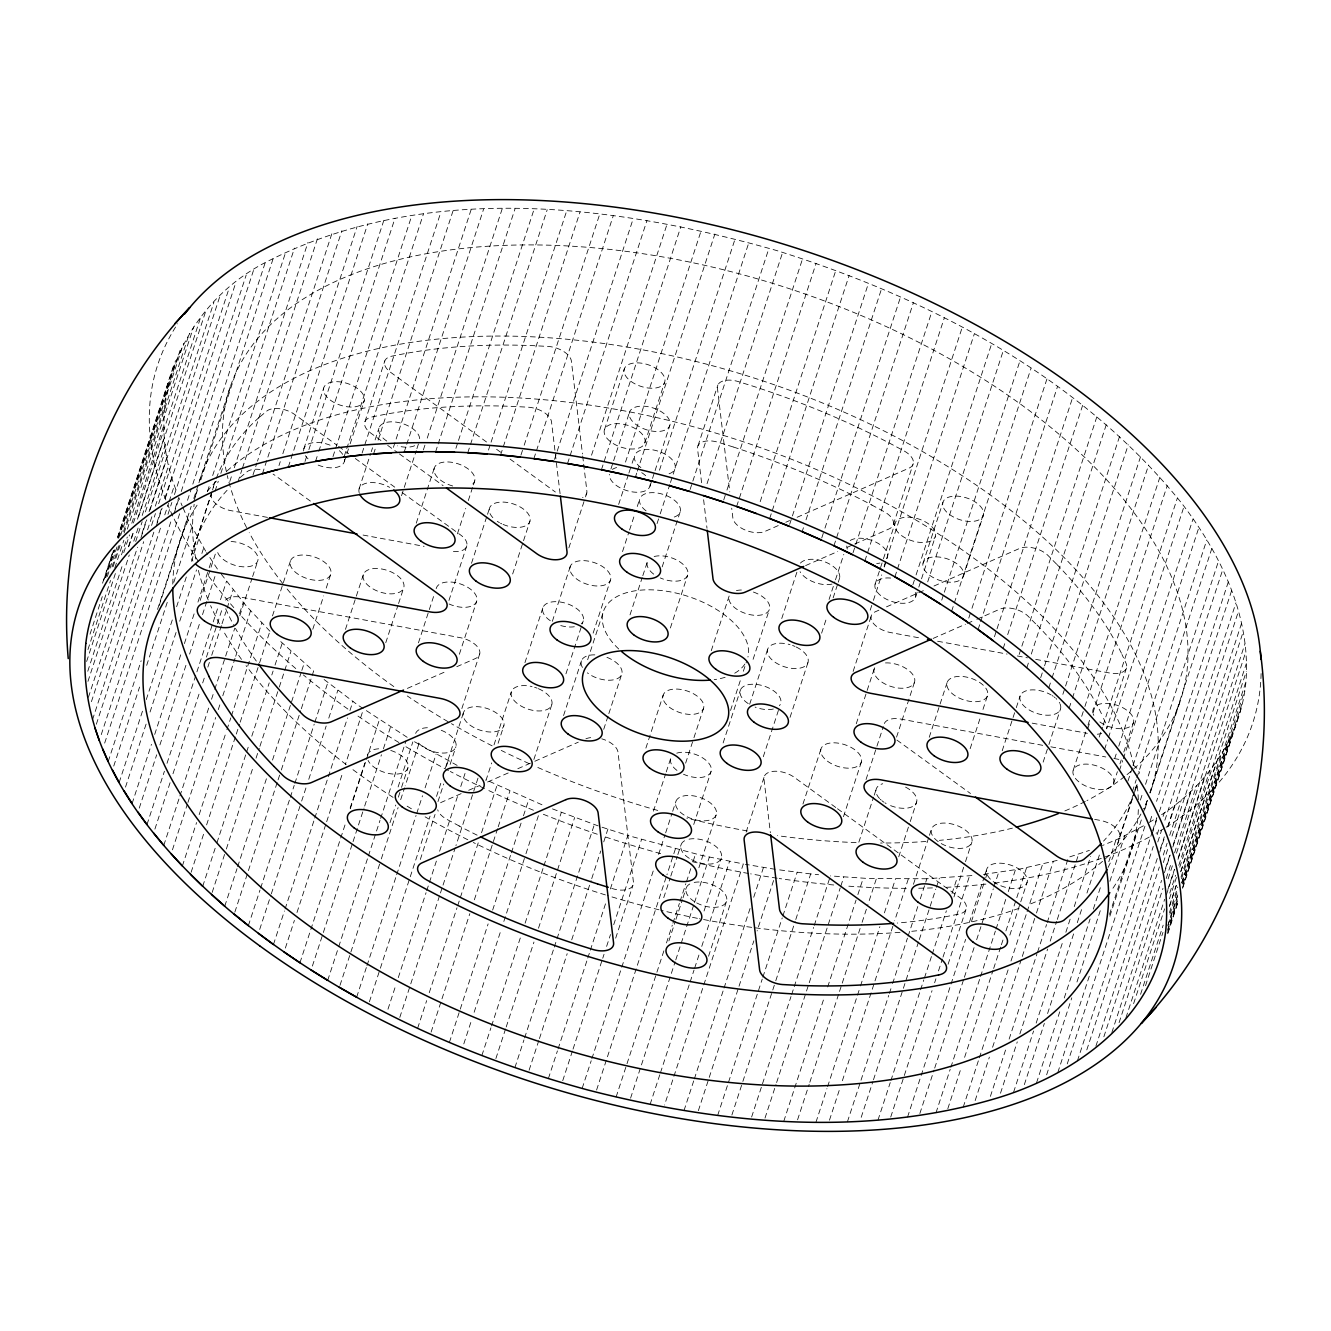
<?xml version="1.0" encoding="UTF-8"?>
<svg xmlns="http://www.w3.org/2000/svg" width="1331" height="1331" viewBox="0 0 1331 1331"><rect width="100%" height="100%" fill="white"/><g stroke="black" fill="none" stroke-linecap="round" stroke-linejoin="round"><path stroke-width="0.75" stroke-dasharray="5 3.75" d="M211.712 492.054L191.564 554.811A18.983 10.199 18.1 0 0 192.945 561.116M212.577 489.958L213.626 486.181L212.344 490.107M1108.041 867.513A485.599 260.909 18.1 0 0 1117.375 844.819L1119.587 836.949A18.983 10.199 18.1 0 0 1100.155 820.378L1094.049 819.247M1161.58 814.738C1210.744 782.778 1246.681 728.007 1246.498 668.212C1246.698 607.169 1217.765 550.235 1181.362 502.819C1079.491 376.407 929.387 298.394 776.788 250.577C613.508 204.092 426.536 181.249 269.528 260.394C183.695 302.17 140.337 403.077 176.94 492.171M102.537 583.194L112.869 551.6M117.378 537.774L174.245 363.563M103.751 580.116L113.551 550.302M117.96 536.676L175.559 360.551M105.216 577.754L114.266 550.102M118.126 538.256L167.889 386.023M105.831 577.488L114.865 549.836M118.742 537.99L180.118 350.219M107.345 576.489L117.028 546.858M120.605 535.561L183.578 343.298M90.026 634.155L102.287 596.621M111.97 567.006L119.707 543.298M123.583 531.452L164.944 404.89M113.118 566.623L120.871 542.932M124.099 533.049L189.351 333.432M87.946 649.561L110.54 580.449M114.832 567.921L123.866 540.27M127.327 529.089L193.644 326.827M86.631 661.474L115.681 572.596M121.487 554.827L127.294 537.042M131.819 523.233L164.146 424.323M123.75 552.648L129.556 534.862M133.433 523.016L200.615 317.46M87.763 671.257L122.635 564.61M128.442 546.825L133.599 531.036M137.476 519.19L164.628 436.086M128.857 546.392L134.015 530.603M138.54 516.777L205.723 311.238M87.962 681.372L129.273 554.977M133.782 541.151L138.308 527.326M142.184 515.463L165.46 444.221M135.712 541.517L142.167 521.769M145.395 511.903L213.875 302.403M88.428 697.311L137.492 547.224M142.001 533.398L145.878 521.552M149.105 511.67L167.224 456.217M140.97 537.641L146.793 519.855M150.02 509.989L219.781 296.547M91.423 701.653L143.698 541.684M147.575 529.838L152.1 516.012M155.328 506.129L168.921 464.502M151.551 525.429L155.428 513.583M158.655 503.717L229.082 288.295M92.505 719.772L153.83 532.167M157.058 522.284L161.567 508.459M164.794 498.593L171.949 476.714M156.309 525.895L162.116 508.126M165.343 498.243L235.737 282.838M96.348 724.23L160.901 526.743M164.778 514.881L168.538 503.334M169.137 501.521L174.494 485.1M167.989 514.315L171.865 502.453M174.444 494.566L246.152 275.184M101.256 734.612L171.616 519.34M175.193 508.409L178.77 497.461L182.164 505.946M174.128 513.217L178.637 499.391M181.232 491.488L253.572 270.143M104.667 743.097L179.785 513.234M265.052 263.139L192.047 486.464M187.521 500.29L191.398 488.444M157.524 609.415L191.231 506.296M193.794 498.443L198.269 484.734M198.918 482.77L230.629 385.74M108.227 761.465L141.153 660.742M159.221 605.439L187.671 518.408M193.727 501.621L197.604 489.775M200.831 479.892L273.171 258.547M113.751 766.057L139.572 687.062M146.676 665.334L167.323 602.128M173.779 582.379L191.897 526.926M207.503 491.322L210.098 483.436M212.677 475.533L285.683 252.208M191.564 554.811L211.513 493.751M119.174 782.495L143.049 709.423M146.277 699.557L172.747 618.582M176.624 606.736L186.939 575.142M191.464 561.316L198.618 539.438M215.04 491.139L218.267 481.273M220.846 473.37L294.484 248.082M125.513 787.103L146.16 723.898M150.037 712.052L176.507 631.077M179.735 621.211L196.522 569.868M201.879 553.446L203.66 547.973M229.797 481.539L231.727 475.616M234.306 467.713L307.96 242.425M132.102 803.558L151.468 744.312M154.695 734.429L181.166 653.454M184.393 643.588L194.725 611.994M197.953 602.111L208.584 569.601M209.183 567.788L211.562 560.501M237.983 481.839L241.843 469.993M242.492 468.013L317.427 238.765M200.149 600.464L216.171 551.45M139.256 808.133L156.675 754.81M159.903 744.944L186.373 663.969M189.601 654.087L199.933 622.492M202.512 614.589L215.605 574.476M331.818 233.823L257.515 461.108M253.006 474.934L256.866 463.072M146.992 824.538L164.428 771.215M167.007 763.329L218.001 607.302M220.497 599.699L226.453 581.481M262.44 473.736L341.884 230.679M206.438 657.098L216.687 625.736M217.336 623.773L222.46 608.084M154.912 829.08L170.401 781.68M172.98 773.777L199.45 692.802M202.678 682.936L204.608 677.013M207.836 667.13L211.063 657.264M211.712 655.285L221.395 625.653M222.044 623.69L225.921 611.827M227.102 608.184L233.058 589.949M278.978 465.584L280.259 461.641M282.838 453.738L357.141 226.453M163.78 845.385L179.269 797.984M179.918 796.005L208.967 707.144M211.546 699.241L214.125 691.338M214.773 689.358L234.788 628.149M239.647 613.258L243.224 602.327M239.813 615.771L251.975 578.519M252.624 576.556L257.748 560.883M288.345 466.882L367.772 223.808M250.594 610.713L235.703 656.283M172.448 849.827L187.288 804.406M187.937 802.427L215.689 717.509M218.267 709.606L220.214 703.683M222.793 695.78L235.055 658.263M303.851 448.813L323.716 388.036M383.844 220.347L308.892 449.595M305.015 461.441L308.243 451.575M182.38 865.999L196.589 822.541M199.168 814.655L226.27 731.701M226.919 729.721L230.795 717.875M231.444 715.895L261.841 622.925M315.563 461.275L318.142 453.372M318.791 451.392L395.008 218.201M272.489 615.904L290.424 561.016M191.115 872.304L204.026 832.807M206.604 824.904L235.654 736.026M236.302 734.047L239.53 724.18M240.179 722.201L258.896 664.934M259.545 662.954L269.311 633.024M332.983 456.6L411.811 215.506M202.728 886.296L216.287 844.819M216.936 842.839L245.985 753.978M246.634 751.998L249.213 744.096M251.792 736.193L269.228 682.87M271.807 674.983L273.105 671.024M275.035 665.101L282.189 643.239M344.014 456.966L423.458 213.892M344.363 461.458L346.293 455.585M346.925 453.621L349.487 445.785M350.136 443.822L364.228 400.698M364.96 421.644L384.809 360.884M212.161 892.452L225.704 850.975M226.353 848.995L253.472 766.057M256.051 758.154L259.279 748.272M259.928 746.308L278.645 689.025M279.294 687.062L290.957 651.341M362.115 453.056L440.927 211.962M312.785 629.247L323.666 595.922M326.228 588.086L330.72 574.36A21.229 11.397 18.1 0 0 303.684 555.01A21.229 11.397 18.1 0 0 297.312 573.711A21.229 11.397 18.1 0 0 330.72 574.36M359.104 488.926L370.634 453.655M371.266 451.691L372.547 447.765M375.109 439.929L378.969 428.166M224.756 906.195L237.018 868.677M237.667 866.697L266.716 777.836M272.522 760.051L301.239 672.255M301.821 670.425L304.217 663.137M373.578 453.954L375.525 448.015M378.104 440.128L453.022 210.88M234.838 912.168L277.43 781.829M278.079 779.85L280.658 771.947M281.307 769.984L300.673 710.721M301.322 708.758L313.617 671.074L278.096 639.213M471.091 209.732L392.279 450.826M248.365 925.644L259.978 890.09M260.626 888.11L289.676 799.249M290.324 797.269L294.201 785.423M294.833 783.443L314.199 724.197M314.848 722.217L327.825 682.57M345.461 629.397L363.396 574.51M404.142 452.241L406.088 446.318M406.72 444.354L483.586 209.183M259.695 929.421L270.675 895.846M271.308 893.866L301.006 803.026M301.655 801.046L306.18 787.22M308.759 779.317L326.178 725.994M328.774 718.108L337.841 690.29M401.529 495.698L416.27 450.627M416.902 448.663L418.832 442.774M502.186 208.817L426.602 440.045M423.374 449.911L425.953 442.008M273.454 944.528L284.435 910.953M285.084 908.973L314.133 820.112M314.765 818.132L327.676 778.635M328.324 776.655L347.541 717.875M349.937 710.571L352.915 701.47M435.586 451.875L437.516 445.952M438.165 443.972L515.014 208.801M416.27 523.183L434.205 468.296M362.315 712.584L345.394 764.393M285.366 948.071L294.401 920.42M296.979 912.517L326.028 823.639M326.677 821.676L342.816 772.296M385.757 642.74L397.919 605.489M398.568 603.525L403.692 587.853A21.229 11.397 18.1 0 0 376.656 568.487A21.229 11.397 18.1 0 0 370.284 587.187A21.229 11.397 18.1 0 0 403.692 587.853M455.917 448.347L457.847 442.424M458.496 440.445L534.08 209.233M350.153 808.05L364.877 762.962M299.941 962.795L345.777 822.575M350.286 808.749L365.792 761.349M366.424 759.385L379.402 719.738M467.763 452.823L547.207 209.749M312.386 966.056L322.718 934.462M323.35 932.482L352.399 843.604M353.048 841.641L364.029 808.067M364.677 806.087L381.448 754.744M383.395 748.821L390.532 726.926M418.433 642.873L434.438 593.876M457.415 533.864L465.75 508.392M468.312 500.539L472.788 486.83M473.437 484.867L474.718 480.94M488.494 450.078L490.424 444.155M491.072 442.175L566.657 210.964M448.946 600.464L466.882 545.577M327.709 980.365L338.041 948.77M338.69 946.79L367.739 857.929M368.388 855.949L380.001 820.395M380.649 818.432L405.972 740.951M500.572 455.086L580.017 212.012M398.102 786.987L412.843 741.899M471.507 563.296L486.88 516.262M487.529 514.298L489.442 508.409M390.016 822.658L395.773 805.022M398.352 797.169L400.914 789.333M401.546 787.37L407.952 767.771M418.783 744.212L405.19 785.839M340.004 985.306L380.666 860.891M381.315 858.911L398.102 807.568M400.681 799.665L404.557 787.819M520.953 455.102L523.532 447.199M524.181 445.22L599.765 214.008M459.361 654.253L476.664 601.329M356.658 997.185L366.341 967.554M366.99 965.591L396.039 876.713M396.688 874.733L416.054 815.487M416.703 813.507L422.509 795.738M425.088 787.836L436.119 754.111M533.881 458.663L535.811 452.74M536.46 450.76L613.308 215.589M461.857 708.558L479.792 653.671M445.419 767.887L463.354 713M369.386 1001.794L379.718 970.183M380.367 968.219L430.063 816.136M436.518 796.387L441.043 782.561M446.401 766.157L448.181 760.683M437.966 801.595L443.739 783.959M450.144 764.36L455.917 746.708M512.651 573.994L522.917 542.632M523.549 540.669L529.954 521.07M420.313 859.493L435.054 814.422M554.495 459.445L633.306 218.351M387.97 1009.214L395.706 985.522M398.285 977.62L426.053 892.702M426.702 890.722L436.385 861.09M439.613 851.224L458.33 793.942M460.759 786.505L466.116 770.1M567.538 463.521L569.485 457.598M570.117 455.635L646.982 220.464M477.995 778.136L455.951 845.601M399.799 1017.416L410.131 985.822M410.763 983.842L439.812 894.964M440.461 892.985L442.391 887.062M443.04 885.098L455.302 847.564M494.017 744.878L511.304 691.954M591.53 455.202L667.114 223.974M485.931 780.548L491.688 762.913M498.093 743.297L503.867 725.661M524.93 662.672L542.865 607.785M604.507 429.647L624.355 368.887M568.853 547.89L584.875 498.892M585.524 496.929L586.805 493.002M417.635 1028.264L426.669 1000.613M429.248 992.71L456.999 907.792M457.648 905.812L478.311 842.606M481.539 832.74L497.079 785.19M601.446 469.677L680.873 226.603M552.348 621.311L570.284 566.424M610.929 468.994L629.513 412.144M431.094 1032.124L469.826 913.632M474.352 899.806L497.578 828.697M498.227 826.734L509.889 791.03M625.503 462.09L701.088 230.879M533.881 759.485L551.816 704.615M618.649 504.416L628.265 475.001M628.898 473.054L631.46 465.201M632.109 463.238L634.671 455.402M565.941 673.835L583.244 620.912M644.803 442.99A21.229 11.397 18.1 0 0 617.767 423.641A21.229 11.397 18.1 0 0 611.378 442.341A21.229 11.397 18.1 0 0 644.803 442.99L664.668 382.23A21.229 11.397 18.1 0 0 637.632 362.864A21.229 11.397 18.1 0 0 631.243 381.564A21.229 11.397 18.1 0 0 664.668 382.23M449.396 1042.389L488.128 923.897M492.653 910.071L510.721 854.768M511.37 852.805L521.702 821.194M523.482 815.737L528.856 799.332M635.436 477.08L636.717 473.121M637.366 471.157L714.88 234.006M563.579 715.529L581.514 660.642M593.127 633.14L610.43 580.216A21.229 11.397 18.1 0 0 583.876 560.65A21.229 11.397 18.1 0 0 576.772 579.101A21.229 11.397 18.1 0 0 610.43 580.216M622.525 551.6L628.931 531.984M629.563 530.021L634.704 514.348M637.266 506.512L639.828 498.659M587.653 659.743L603.675 610.729M538.39 815.703L525.778 854.286M463.804 1043.887L471.557 1020.178M474.135 1012.275L501.255 929.337M503.833 921.435L525.129 856.266M649.944 486.248L651.874 480.375M652.523 478.411L654.436 472.522M655.085 470.575L669.809 425.487A21.229 11.397 18.1 0 0 642.773 406.138A21.229 11.397 18.1 0 0 636.401 424.822A21.229 11.397 18.1 0 0 669.809 425.487M659.477 470.226L735.061 239.014M481.872 1055.516L490.906 1027.881M491.555 1025.902L520.604 937.024M525.113 923.198L543.198 867.912M543.847 865.932L561.316 812.459M657.032 523.632L659.594 515.796M660.226 513.833L669.842 484.417M670.475 482.471L748.837 242.625M630.012 614.872L642.191 577.621M642.823 575.658L647.315 561.932M495.881 1058.561L505.564 1028.93M506.213 1026.966L533.964 942.032M538.489 928.223L574.676 817.467M603.708 729.321L608.2 715.596M608.833 713.632L621.644 674.434M698.01 445.769L717.875 384.992M662.173 566.89L680.124 512.002M690.124 489.425L768.935 248.348M514.914 1067.595L523.948 1039.944M524.597 1037.964L553.646 949.103M554.278 947.123L594.358 824.521M707.044 483.669L782.611 252.441M670.375 627.982L687.678 575.059M529.106 1070.191L538.789 1040.559M539.438 1038.596L567.189 953.662M571.714 939.836L591.08 880.59M591.729 878.61L600.763 850.975M603.742 841.858L607.901 829.08M723.731 499.94L726.31 492.037M726.959 490.058L802.543 258.846M645.884 748.105L663.187 695.181M548.389 1078.559L557.423 1050.908M558.072 1048.928L587.121 960.067M587.77 958.087L589.7 952.164M590.348 950.184L605.838 902.784M610.363 888.958L627.833 835.485L701.47 855.384L743.33 863.952L664.535 1105.046M736.642 506.479L816.086 263.405M562.73 1080.689L572.413 1051.057M573.045 1049.094L602.094 960.217M602.743 958.237L604.041 954.294M606.62 946.391L610.496 934.545M613.724 924.662L641.509 839.595M653.438 811.161L665.616 773.91M666.249 771.947L670.741 758.221M615.687 938.155L632.99 885.231M711.27 650.676L729.222 595.789A21.229 11.397 18.1 0 0 745.177 613.341A21.229 11.397 18.1 0 0 769.351 609.581L752.048 662.522M760.184 501.687L835.785 270.476M685.615 763.179L693.301 739.653M693.95 737.69L703.55 708.292M582.163 1088.375L591.214 1060.724M591.846 1058.744L653.82 869.16M658.595 854.419L665.001 834.82M665.65 832.857L672.055 813.258M672.687 811.294L675.898 801.495M769.684 518.541L771.614 512.618M772.263 510.638L849.128 275.484M675.383 848.928L666.947 874.75M596.587 1090.022L666.299 876.73M663.753 897.676L670.159 878.077M670.791 876.114L677.196 856.515M677.845 854.552L681.056 844.752M789.682 524.264L868.494 283.17M730.536 710.455L740.785 679.093M743.347 671.257L746.558 661.457M693.734 824.488L711.037 771.564M723.132 742.948L740.435 690.007M616.12 1096.994L663.886 950.85M666.465 942.947L672.288 925.178M672.92 923.198L679.376 903.45M680.025 901.47L685.831 883.701M686.48 881.721L690.806 868.511M693.185 861.224L695.564 853.92M802.144 531.668L803.442 527.725M806.02 519.822L881.604 288.611M668.894 940.934L675.316 921.335M675.948 919.372L682.354 899.773M683.003 897.809L686.197 888.01M749.686 704.215L767.621 649.328M698.891 867.762L716.194 814.822M781.746 618.549L797.119 571.498M630.578 1098.158L675.116 961.88M675.765 959.901L693.834 904.614M694.483 902.634L709.356 857.048M821.743 537.99L824.338 530.104M824.97 528.124L900.555 296.913M704.049 911.02L721.352 858.096M763.279 756.723L779.284 707.726M650.11 1104.397L659.793 1074.766M660.442 1072.803L689.491 983.925M690.14 981.945L694.017 970.099M694.649 968.119L699.174 954.294M701.753 946.391L729.554 861.323M833.921 545.81L913.382 302.736M746.125 832.108L764.061 777.221M708.558 956.24L726.493 901.353M790.048 717.326L808 662.439M829.063 599.466L834.82 581.813M835.469 579.85L843.787 554.378M821.61 633.173L826.734 617.484M833.139 597.885L837.632 584.159M838.264 582.196L839.545 578.286M853.055 552.714L931.866 311.62M684.018 1110.536L693.701 1080.922M694.333 1078.942L723.382 990.064M724.031 988.101L750.501 907.126M753.729 897.244L763.462 867.479M864.884 560.9L944.328 317.826M773.577 880.523L757.089 930.951M698.359 1110.67L738.372 988.234M739.021 986.254L753.862 940.834M893.384 524.431L913.249 463.654M802.959 804.057L820.911 749.17M875.083 584.276L882.786 560.767M883.418 558.804L894.948 523.516M884.1 566.357L886.03 560.434M886.679 558.454L962.263 327.243M870.208 610.147L872.77 602.311M873.419 600.348L881.738 574.876M884.3 567.023L886.23 561.15M853.121 671.44L871.073 616.552M717.675 1115.411L762.214 979.134M762.863 977.17L782.229 917.924M782.878 915.944L797.136 872.337M894.881 576.889L896.828 570.966M897.477 568.986L974.342 333.815M856.266 723.781L866.514 692.419M867.147 690.456L874.201 668.894M731.884 1115.029L742.216 1083.417M742.864 1081.454L775.141 982.711M775.79 980.731L795.139 921.485M795.788 919.505L810.679 873.935L818.582 874.717M912.85 584.808L915.429 576.922M916.077 574.942L991.662 343.731M923.048 563.229L942.914 502.469M843.471 816.702L861.423 761.814M915.595 596.937L918.157 589.101M918.806 587.137L935.46 536.177M751.632 1117.008L790.997 996.536M791.646 994.573L793.575 988.634M794.224 986.67L813.59 927.424M814.239 925.444L829.829 877.745M927.707 581.847L1003.291 350.635M866.032 779.55L876.28 748.188M876.929 746.225L883.335 726.61M765.009 1118.073L775.973 1084.499M776.622 1082.519L840.227 887.91M840.826 886.08L843.787 876.979M858.844 842.224L873.585 797.136M874.234 795.173L876.147 789.283M896.562 737.124L914.497 682.237M941.749 600.115L943.679 594.192M944.328 592.212L1019.912 361M783.793 1121.251L823.806 998.799M827.682 986.953L856.083 900.055M857.879 894.582L863.237 878.177M951.615 611.278L1031.059 368.205M963.561 575.89L983.409 515.114M797.568 1119.804L809.198 1084.249M809.83 1082.269L838.879 993.408M839.528 991.429L861.473 924.28M862.122 922.3L867.928 904.531M869.226 900.571L876.364 878.71M929.238 737.274L947.173 682.387M1046.931 378.986L971.347 610.214M968.768 618.1L970.698 612.177M898.724 856.831L909.605 823.506M910.254 821.543L916.66 801.944M815.97 1122.199L826.95 1088.625M827.599 1086.645L859.876 987.901M860.508 985.922L879.874 926.675M884.4 912.85L895.414 879.125M978.085 629.546L980.032 623.623M980.681 621.644L1057.546 386.472M908.258 879.109L894.665 920.736M829.463 1120.203L839.794 1088.608M842.373 1080.705L894.016 922.716M913.449 884.3L928.822 837.249M929.471 835.302L931.384 829.413M994.44 636.75L996.37 630.827M997.019 628.848L1072.603 397.636M847.414 1121.817L888.725 995.422M889.374 993.458L891.953 985.556M892.602 983.576L907.443 938.155M908.091 936.175L917.774 906.561M920.303 898.808L926.858 878.759L975.34 875.332M970.166 748.654L980.415 717.293M982.977 709.44L987.469 695.73A21.229 11.397 18.1 0 0 960.433 676.381A21.229 11.397 18.1 0 0 954.061 695.065A21.229 11.397 18.1 0 0 987.469 695.73M1003.191 648.43L1005.121 642.507M1007.7 634.604L1082.635 405.356M861.207 1117.325L872.82 1081.77M873.469 1079.79L918.656 941.549M919.305 939.57L935.776 889.141M936.375 887.311L939.353 878.194M1096.827 416.853L1018.015 657.947M877.978 1120.12L890.239 1082.602M890.872 1080.622L919.921 991.745M920.57 989.782L923.797 979.899M924.446 977.936L931.55 956.207M932.199 954.227L946.391 910.787M952.048 893.467L957.422 877.046M1026.8 667.863L1028.73 661.94M1031.309 654.037L1106.244 424.789M953.961 896.961L964.859 863.636M965.491 861.673L971.896 842.074M1002.21 750.751L1015.653 709.589M1016.302 707.626L1020.145 695.863M890.722 1117.058L932.033 990.663M934.628 982.76L935.909 978.817M938.488 970.915L942.365 959.069M943.013 957.089L969.517 875.964M1119.504 436.585L1044.569 665.816M1040.692 677.679L1043.92 667.796M948.105 964.243L966.04 909.356M969.334 922.466L984.075 877.379M984.707 875.415L986.637 869.542M907.542 1117.108L965.624 939.37M971.447 921.584L985.19 879.508M985.789 877.695L986.986 874.034M1048.811 687.778L1051.407 679.875M1052.039 677.895L1128.272 444.704M919.854 1113.515L934.063 1070.074M934.695 1068.094L963.744 979.217M964.393 977.253L974.076 947.622M976.655 939.719L993.292 888.825M993.891 887.012L998.649 872.421M1140.534 456.733L1061.722 697.827M1043.138 762.131L1048.262 746.458M1048.911 744.495L1060.441 709.207M935.992 1112.799L950.184 1069.342M950.833 1067.379L979.882 978.501M980.531 976.521L995.372 931.101M996.021 929.121L1006.352 897.527M1008.282 891.604L1015.437 869.725M1069.176 708.075L1071.754 700.173M1072.403 698.193L1148.62 465.001M947.822 1108.673L961.381 1067.212M964.609 1057.33L993.009 970.432M993.658 968.452L1000.746 946.74M1001.394 944.76L1003.341 938.837M1005.92 930.935L1026.617 867.579M1009.846 935.127L1020.095 903.749M1020.744 901.802L1027.149 882.187M1159.867 477.23L1084.915 706.462M1081.687 716.344L1084.283 708.441M1073.252 770.117L1087.344 726.992M1087.993 725.046L1089.906 719.156M963.211 1107.192L978.701 1059.792M979.35 1057.829L1008.399 968.951M1010.978 961.049L1026.484 913.648M1027.116 911.668L1042.655 864.118M1087.776 728.689L1090.355 720.786M1092.934 712.884L1167.22 485.615M975.157 1100.587L989.366 1057.13M992.593 1047.264L1021.642 958.387M1022.291 956.423L1035.851 914.946M1036.483 912.966L1053.303 861.473M1099.223 737.091L1102.451 727.225M1103.1 725.245L1177.386 497.977M1126.492 668.029L1106.627 728.789A19 10.215 18.1 0 0 1106.311 724.347L1102.118 715.296M990.397 1096.378L1005.903 1048.978M1009.131 1039.112L1036.882 954.177M1037.531 952.214L1046.565 924.563M1047.214 922.583L1068.56 857.264L1089.423 850.393M1104.547 749.519L1107.775 739.653M1108.424 737.673L1184.008 506.462M1000.496 1093.217L1017.267 1041.874M1019.862 1033.971L1047.613 949.053M1050.192 941.15L1056.648 921.401M1057.296 919.422L1075.664 863.22M1076.263 861.39L1078.642 854.103M1114.879 758.038L1116.177 754.078M1118.755 746.175L1193.042 518.924M1113.548 783.46A21.229 11.397 18.1 0 0 1086.512 764.11A21.229 11.397 18.1 0 0 1080.14 782.811A21.229 11.397 18.1 0 0 1113.548 783.46L1117.391 771.697M1119.953 763.861L1121.234 759.934M1123.797 752.098L1133.413 722.7M1013.573 1092.235L1033.588 1031.009M1036.167 1023.106L1062.637 942.132M1065.865 932.266L1070.374 918.44M1074.25 906.577L1090.638 856.449M1119.438 770.516L1122.665 760.633M1123.314 758.67L1198.898 527.442M1024.338 1084.632L1044.353 1023.406M1047.58 1013.523L1074.05 932.549M1077.278 922.682L1082.436 906.877M1086.961 893.051L1100.105 852.805M1127.973 781.047L1132.498 767.222M1133.147 765.242L1206.784 539.953M1036.516 1082.918L1059.742 1011.826M1064.268 998L1090.089 919.006M1093.317 909.123L1100.421 887.411M1108.806 861.723L1115.96 839.861M1132.382 791.562L1136.258 779.716M1136.907 777.737L1211.826 548.505M1119.487 837.249L1134.228 792.161M1134.861 790.215L1136.874 784.026M1117.375 844.819L1134.029 793.858M1134.678 791.895L1137.24 784.059A485.599 260.909 18.1 0 1 1134.578 791.779M1046.632 1074.832L1071.804 997.817M1076.962 982.012L1100.853 908.94M1109.888 881.288L1124.778 835.718M1140.384 800.114L1142.963 792.211M1145.542 784.325L1218.547 561M1057.829 1072.453L1090.089 973.71M1109.455 914.464L1137.273 829.379M1143.329 812.609L1147.206 800.746M1149.784 792.86L1222.773 569.535M1109.871 916.177L1141.699 818.831M1144.893 809.032L1147.455 801.179M1179.815 702.202L1150.017 793.343A500.29 268.812 18.1 0 0 759.186 379.684A500.29 268.812 18.1 0 0 199.084 482.238M1067.246 1063.902L1145.409 824.787L1119.887 838.197L1102.484 845.501M1228.28 581.996L1156.572 801.345M1150.117 821.111L1152.696 813.208M1077.428 1060.857L1152.114 832.374M1152.696 830.544L1156.872 817.783L1147.039 823.789M1152.23 833.539L1156.755 819.713M1159.334 811.81L1231.674 590.465M1086.795 1049.893L1153.278 846.466M1157.155 834.62L1159.534 827.333M1163.094 816.385L1164.292 812.742M1157.787 841.941L1161.664 830.095M1164.891 820.212L1235.95 602.827M1095.895 1046.199L1157.87 856.598M1160.449 848.696L1164.326 836.85M1167.553 826.984L1174.707 805.105M1159.7 852.322L1164.858 836.517M1168.086 826.634L1238.495 611.212M1103.865 1036.782L1159.384 866.947M1163.261 855.084L1167.121 843.238M1169.716 835.336L1181.379 799.648M1241.524 623.424L1171.114 838.846M1163.361 862.538L1167.886 848.712M1111.867 1032.49L1161.58 880.423M1165.44 868.561L1169.966 854.735M1173.193 844.869L1190.663 791.396M1164.409 872.803L1170.232 855.034M1172.811 847.132L1243.221 631.709M1119.072 1022.674L1162.961 888.376M1166.189 878.493L1171.347 862.704M1174.574 852.822L1196.569 785.523M1168.119 878.876L1172.628 865.05M1176.504 853.204L1244.984 643.722M1125.926 1017.799L1164.658 899.307M1167.886 889.424L1174.341 869.675M1178.218 857.83L1204.721 776.705M1166.372 894.914L1174.757 869.243M1177.985 859.36L1245.816 651.841M1133.613 1003.657L1164.608 908.857M1169.766 893.051L1175.572 875.282M1178.8 865.416L1209.829 770.466M1169.45 898.774L1176.537 877.046M1179.765 867.18L1246.315 663.603M1140.584 994.29L1163.178 925.178M1169.633 905.429L1176.088 885.664M1180.614 871.855L1216.817 761.099M1169.417 906.727L1176.504 884.999M1181.03 871.189L1246.282 671.556M1145.525 985.722L1162.961 932.399M1169.417 912.65L1177.802 886.978M1181.03 877.096L1221.109 754.511M1169.932 914.247L1177.669 890.555M1181.545 878.693L1245.5 683.036M1168.086 924.513L1177.769 894.881M1181.645 883.035L1226.883 744.628M1167.736 925.943L1178.068 894.349M1181.945 882.486L1244.601 690.772M1167.67 929.437L1178.002 897.826M1182.527 884L1230.343 737.707M1167.636 931.151L1177.968 899.54M1183.126 883.751L1242.555 701.903M1167.703 932.931L1178.135 901.12M1182.66 887.295L1240.791 709.406M1167.786 933.713L1178.068 902.002M1182.61 888.326L1237.497 720.154M260.027 416.753L266.999 410.88A19 10.215 18.1 0 1 295.133 414.823L336.926 445.17M240.162 477.53L247.133 471.656A19 10.215 18.1 0 1 262.64 469.959M407.369 688.393L447.266 670.891M456.766 666.715L475.783 658.379A18.967 10.182 18.1 0 0 477.812 647.282A18.967 10.182 18.1 0 0 460.21 637.665L241.626 597.286A19 10.215 18.1 0 0 224.373 602.211M778.236 525.579L765.009 531.385A18.967 10.182 18.1 0 1 745.643 530.22A18.967 10.182 18.1 0 1 732.915 518.341L731.701 508.176M785.789 522.268L789.566 520.604M797.119 517.277L908.624 468.312A19 10.215 18.1 0 0 904.431 451.126L891.537 444.205A485.599 260.909 18.1 0 0 753.063 386.206L738.555 381.664A18.983 10.199 18.1 0 0 717.426 388.103L729.771 491.888M805.604 565.592L837.731 551.483M847.182 547.34L852.855 544.845M854.752 544.013L888.759 529.072A19 10.215 18.1 0 0 884.566 511.903L871.672 504.965M461.142 793.625L442.241 801.928A19 10.215 18.1 0 0 439.18 803.874M468.695 790.298L480.042 785.323M487.595 781.996L508.375 772.878M517.826 768.719L532.949 762.081M534.846 761.249L578.303 742.166M878.893 610.197L875.083 611.861A18.967 10.182 18.1 0 0 873.053 622.958A18.967 10.182 18.1 0 0 890.655 632.574L921.302 638.231M886.496 606.853L916.893 593.51M918.789 592.678L926.393 589.35M933.996 586.006L1019.496 548.488A18.983 10.199 18.1 0 1 1048.179 555.643L1056.864 564.427M933.131 638.431L965.441 624.256M967.338 623.424L974.941 620.096M976.838 619.264L999.631 609.249A18.983 10.199 18.1 0 1 1028.314 616.419L1036.999 625.187M1057.13 860.425L1020.345 868.943L983.093 874.467M926.858 878.759L868.91 878.543L830.428 875.914M810.679 873.935L777.138 869.576M775.191 869.309L745.343 864.301M267.464 517.393L230.845 510.622A18.983 10.199 18.1 0 1 211.213 495.282M363.08 535.062L424.107 546.342M937.64 641.243L1007.101 654.07M1017.317 655.967L1027.532 657.847M1035.701 659.361L1109.239 672.937A19 10.215 18.1 0 0 1126.176 663.57L1121.983 654.519M1032.174 723.149L1087.327 733.331M1042.705 745.327L900.305 718.99A18.967 10.182 18.1 0 0 883.967 724.663M1050.858 746.824L1105.778 756.973M1113.914 758.487L1120.02 759.618M733.198 446.966L718.69 442.424A18.983 10.199 18.1 0 0 697.56 448.863L702.152 487.529M602.061 827.216L627.833 835.485M611.744 888.393L612.31 888.576A18.983 10.199 18.1 0 0 633.44 882.137L617.95 751.882A18.967 10.182 18.1 0 0 601.745 738.805M598.185 825.902L550.751 808.25M541.95 804.756L485.981 779.866M457.149 765.392L413.708 741.3M459.328 826.035L446.434 819.097A19 10.215 18.1 0 1 437.699 809.78M407.17 737.307L357.307 704.715L323.084 678.743M486.514 441.975L390.748 372.414A18.983 10.199 18.1 0 1 391.963 356.142L403.775 353.796A485.599 260.909 18.1 0 1 534.496 345.711L548.555 346.459A19 10.215 18.1 0 1 571.415 361.383L582.462 453.954M496.579 449.296L501.621 452.956M510.023 459.062L555.376 492.021M896.928 740.086L970.482 793.509M380.965 440.511L370.9 433.191A18.983 10.199 18.1 0 1 372.098 416.919L383.91 414.557A485.599 260.909 18.1 0 1 514.631 406.487L528.69 407.236A19 10.215 18.1 0 1 551.55 422.16L560.135 494.15M387.687 445.386L397.769 452.706M399.45 453.938L443.123 485.665M338.59 446.384L348.622 453.655M355.31 458.513L395.423 487.645M402.112 492.503L460.626 534.995A18.967 10.182 18.1 0 1 466.166 547.407A18.967 10.182 18.1 0 1 450.56 551.234M835.801 807.501L793.792 776.988A18.967 10.182 18.1 0 0 773.76 771.298A18.967 10.182 18.1 0 0 763.994 779.251L770.366 832.74M837.482 808.732L960.1 897.809A18.983 10.199 18.1 0 1 958.902 914.081L947.09 916.443A485.599 260.909 18.1 0 1 897.294 923.048M310.373 501.072L275.267 475.583A19 10.215 18.1 0 0 273.088 474.102M269.91 631.193L246.202 605.921L219.665 572.13M217.402 569.019L206.621 552.664M205.639 551.101L189.285 522.035L182.963 507.727M225.671 608.783L228.882 615.704A485.599 260.909 18.1 0 0 233.507 624.771M582.695 456.001L583.444 462.173M583.677 464.236L586.871 490.973A18.967 10.182 18.1 0 1 582.612 497.628M703.617 499.741L706.994 528.241M1261.106 673.569A576.057 309.507 18.1 0 1 1166.122 827.25M1164.492 828.265A576.057 309.507 18.1 0 1 1156.123 833.256M1149.219 837.099A576.057 309.507 18.1 0 1 993.891 883.168M985.888 884.117A576.057 309.507 18.1 0 1 946.324 887.328M932.465 887.91A576.057 309.507 18.1 0 1 918.44 888.243M906.278 888.326A576.057 309.507 18.1 0 1 847.697 886.097M833.755 884.982A576.057 309.507 18.1 0 1 779.217 878.51M777.188 878.21A576.057 309.507 18.1 0 1 750.634 873.851M748.571 873.485A576.057 309.507 18.1 0 1 691.671 861.523M660.658 853.604A576.057 309.507 18.1 0 1 604.89 836.783M597.27 834.221A576.057 309.507 18.1 0 1 540.852 813.274M533.448 810.246A576.057 309.507 18.1 0 1 486.248 789.366M484.467 788.518A576.057 309.507 18.1 0 1 450.327 771.498M448.497 770.533A576.057 309.507 18.1 0 1 404.092 745.643M398.934 742.532A576.057 309.507 18.1 0 1 356.325 714.963M347.907 709.074A576.057 309.507 18.1 0 1 303.318 674.9M295.765 668.545A576.057 309.507 18.1 0 1 239.147 613.674M233.79 607.601A576.057 309.507 18.1 0 1 207.553 574.643M198.352 561.366A576.057 309.507 18.1 0 1 173.596 517.842M172.747 516.045A576.057 309.507 18.1 0 1 167.989 505.281M165.809 499.907A576.057 309.507 18.1 0 1 177.705 323.766M226.436 471.906A500.29 268.812 18.1 0 1 796.936 291.19A500.29 268.812 18.1 0 1 1126.226 775.274M1124.745 776.455A500.29 268.812 18.1 0 1 1086.961 800.596M1085.264 801.478A500.29 268.812 18.1 0 1 1063.968 811.294M1012.392 828.148A500.29 268.812 18.1 0 1 939.37 840.36M925.993 841.475A500.29 268.812 18.1 0 1 880.573 843.039M856.099 842.59A500.29 268.812 18.1 0 1 777.504 835.668M747.39 830.943A500.29 268.812 18.1 0 1 686.763 818.132M657.764 810.446A500.29 268.812 18.1 0 1 534.796 766.14M529.122 763.611A500.29 268.812 18.1 0 1 501.255 750.418M492.137 745.842A500.29 268.812 18.1 0 1 451.442 723.681M448.015 721.685A500.29 268.812 18.1 0 1 407.269 695.947M393.826 686.596A500.29 268.812 18.1 0 1 285.45 586.921M282.987 583.81A500.29 268.812 18.1 0 1 249.246 532.683M246.584 527.575A500.29 268.812 18.1 0 1 227.252 475.55M1147.355 800.364A500.29 268.812 18.1 0 1 1143.512 808.965M1140.933 814.023A500.29 268.812 18.1 0 1 1104.114 859.942M1102.55 861.323A500.29 268.812 18.1 0 1 1028.597 904.697M1019.047 908.291A500.29 268.812 18.1 0 1 909.572 931.517M900.039 932.332A500.29 268.812 18.1 0 1 753.695 927.624M751.699 927.358A500.29 268.812 18.1 0 1 699.441 918.723M697.411 918.323A500.29 268.812 18.1 0 1 661.025 910.288M658.995 909.788A500.29 268.812 18.1 0 1 607.269 895.497M605.405 894.914A500.29 268.812 18.1 0 1 473.287 842.473M467.797 839.761A500.29 268.812 18.1 0 1 425.105 816.835M411.412 808.782A500.29 268.812 18.1 0 1 404.674 804.673M393.078 797.369A500.29 268.812 18.1 0 1 351.001 768.22M346.21 764.61A500.29 268.812 18.1 0 1 246.035 665.633M241.51 659.394A500.29 268.812 18.1 0 1 223.192 630.678M219.449 623.84A500.29 268.812 18.1 0 1 210.597 605.605M208.218 599.998A500.29 268.812 18.1 0 1 198.369 570.367M195.823 559.003A500.29 268.812 18.1 0 1 194.16 504.283M195.424 496.829A500.29 268.812 18.1 0 1 197.071 489.475M1138.321 809.581A500.29 268.812 18.1 0 1 1111.002 891.071M172.78 584.126A500.29 268.812 18.1 0 1 199.034 502.286M207.253 491.372A500.29 268.812 18.1 0 1 217.951 479.509M226.886 471.058A500.29 268.812 18.1 0 1 739.337 440.461A500.29 268.812 18.1 0 1 1134.361 767.954M1137.323 786.022A500.29 268.812 18.1 0 1 1138.354 801.811M744.844 664.086A75.8 40.729 18.1 0 1 734.313 673.436M725.129 677.296A75.8 40.729 18.1 0 1 714.198 679.642M618.749 649.012A75.8 40.729 18.1 0 1 655.518 590.016A75.8 40.729 18.1 0 1 747.939 657.048M477.13 835.169A485.599 260.909 18.1 0 1 459.045 825.952M938.222 841.641A21.229 11.397 18.1 0 1 944.161 823.057A21.229 11.397 18.1 0 1 972.013 841.608A21.229 11.397 18.1 0 1 940.268 843.005M905.562 787.12A21.229 11.397 18.1 0 1 914.73 805.039A21.229 11.397 18.1 0 1 887.245 804.124M886.113 803.508A21.229 11.397 18.1 0 1 885.015 802.876M883.967 802.21A21.229 11.397 18.1 0 1 882.037 800.796M881.139 800.064A21.229 11.397 18.1 0 1 880.323 799.299M879.558 798.533A21.229 11.397 18.1 0 1 882.736 783.726M1133.846 793.675A485.599 260.909 18.1 0 1 1103.549 841.092M1133.014 764.942A18.983 10.199 18.1 0 1 1139.536 773.311M885.481 662.921A21.229 11.397 18.1 0 1 914.513 678.061A21.229 11.397 18.1 0 1 892.369 686.879A21.229 11.397 18.1 0 1 875.249 666.997M1060.092 703.983A21.229 11.397 18.1 0 1 1040.027 714.298A21.229 11.397 18.1 0 1 1020.644 694.782A21.229 11.397 18.1 0 1 1051.141 694.965M1052.205 695.614A21.229 11.397 18.1 0 1 1053.22 696.296M1054.202 696.995A21.229 11.397 18.1 0 1 1055.117 697.727M1055.982 698.476A21.229 11.397 18.1 0 1 1056.764 699.241M1059.276 702.385A21.229 11.397 18.1 0 1 1059.726 703.184M1092.834 712.251A21.229 11.397 18.1 0 1 1117.375 705.38A21.229 11.397 18.1 0 1 1131.483 725.528A21.229 11.397 18.1 0 1 1099.356 721.568M1093.832 715.379A21.229 11.397 18.1 0 1 1093.167 713.799M1057.047 564.594A485.599 260.909 18.1 0 1 1122.149 654.702M800.43 563.096A21.229 11.397 18.1 0 1 827.283 562.88A21.229 11.397 18.1 0 1 838.164 580.815M831.975 584.093A21.229 11.397 18.1 0 1 800.081 571.714M850.226 540.486A21.229 11.397 18.1 0 1 876.414 542.399A21.229 11.397 18.1 0 1 886.579 559.17M879.924 563.046A21.229 11.397 18.1 0 1 876.696 563.512M847.298 549.071A21.229 11.397 18.1 0 1 846.782 545.993M796.188 646.999A21.229 11.397 18.1 0 1 801.462 667.763A21.229 11.397 18.1 0 1 768.303 655.102A21.229 11.397 18.1 0 1 790.015 644.637M792.544 645.452A21.229 11.397 18.1 0 1 795.006 646.45M748.238 703.617A21.229 11.397 18.1 0 1 743.131 686.729A21.229 11.397 18.1 0 1 769.85 688.51A21.229 11.397 18.1 0 1 779.45 705.68M773.344 709.007A21.229 11.397 18.1 0 1 755.143 707.11M606.936 657.348A21.229 11.397 18.1 0 1 619.397 677.396A21.229 11.397 18.1 0 1 587.354 672.837M582.429 667.43A21.229 11.397 18.1 0 1 595.506 654.885M550.285 620.712A21.229 11.397 18.1 0 1 546.276 603.792A21.229 11.397 18.1 0 1 573.711 606.67A21.229 11.397 18.1 0 1 581.181 623.94M574.343 626.751A21.229 11.397 18.1 0 1 559.586 625.204M654.153 556.524A21.229 11.397 18.1 0 1 680.59 562.364A21.229 11.397 18.1 0 1 685.199 578.419A21.229 11.397 18.1 0 1 660.292 577.937M653.737 574.16A21.229 11.397 18.1 0 1 647.898 560.634M753.396 592.045A21.229 11.397 18.1 0 1 769.351 609.581M736.442 590.598A21.229 11.397 18.1 0 1 743.214 590.032M676.747 753.163A21.229 11.397 18.1 0 1 703.483 758.42A21.229 11.397 18.1 0 1 708.708 774.742A21.229 11.397 18.1 0 1 683.502 774.243M676.98 770.433A21.229 11.397 18.1 0 1 671.356 756.923M585.856 738.838A18.967 10.182 18.1 0 1 591.413 737.574M684.134 815.088A21.229 11.397 18.1 0 1 687.179 795.505A21.229 11.397 18.1 0 1 716.494 813.424A21.229 11.397 18.1 0 1 685.199 815.737M689.025 839.162A21.229 11.397 18.1 0 1 716.028 846.599A21.229 11.397 18.1 0 1 717.076 862.455A21.229 11.397 18.1 0 1 690.356 858.994M689.292 858.345A21.229 11.397 18.1 0 1 685.315 840.377M694.183 882.436A21.229 11.397 18.1 0 1 721.169 889.873A21.229 11.397 18.1 0 1 722.234 905.729A21.229 11.397 18.1 0 1 695.514 902.252M694.433 901.603A21.229 11.397 18.1 0 1 690.473 883.634M390.748 750.451A21.229 11.397 18.1 0 1 408.184 766.09A21.229 11.397 18.1 0 1 390.632 773.793A21.229 11.397 18.1 0 1 368.071 760.4M367.439 755.11A21.229 11.397 18.1 0 1 380.616 748.754M441.226 730.27A21.229 11.397 18.1 0 1 450.693 751.799A21.229 11.397 18.1 0 1 416.437 740.136M415.638 733.381A21.229 11.397 18.1 0 1 429.797 727.741M538.356 688.659A21.229 11.397 18.1 0 1 546.459 709.756A21.229 11.397 18.1 0 1 512.668 698.559A21.229 11.397 18.1 0 1 532.051 686.58M534.613 687.278A21.229 11.397 18.1 0 1 537.125 688.16M256.317 661.074A485.599 260.909 18.1 0 1 235.487 628.415M213.659 486.031A485.599 260.909 18.1 0 1 215.622 480.225M216.321 478.311A485.599 260.909 18.1 0 1 260.061 416.603M436.169 588.685A21.229 11.397 18.1 0 1 460.626 584.01A21.229 11.397 18.1 0 1 476.165 602.427A21.229 11.397 18.1 0 1 449.113 604.008M492.853 517.659A21.229 11.397 18.1 0 1 503.833 502.103A21.229 11.397 18.1 0 1 530.187 519.639A21.229 11.397 18.1 0 1 502.918 524.364M501.704 523.815A21.229 11.397 18.1 0 1 500.539 523.249M499.408 522.634A21.229 11.397 18.1 0 1 497.278 521.336M452.69 485.981A21.229 11.397 18.1 0 1 434.871 466.748A21.229 11.397 18.1 0 1 464.369 466.515A21.229 11.397 18.1 0 1 469.926 485.848M640.91 467.614A21.229 11.397 18.1 0 1 640.377 450.444A21.229 11.397 18.1 0 1 669.942 457.515A21.229 11.397 18.1 0 1 667.996 474.086M646.067 510.871A21.229 11.397 18.1 0 1 645.535 493.701A21.229 11.397 18.1 0 1 675.083 500.772A21.229 11.397 18.1 0 1 673.153 517.36M414.69 445.719A21.229 11.397 18.1 0 1 397.437 445.868M386.789 441.077A21.229 11.397 18.1 0 1 381.099 424.905A21.229 11.397 18.1 0 1 405.606 424.705A21.229 11.397 18.1 0 1 419.465 440.811M231.112 541.534A21.229 11.397 18.1 0 1 257.499 555.909A21.229 11.397 18.1 0 1 240.745 566.59A21.229 11.397 18.1 0 1 217.169 550.435M915.295 592.445A21.229 11.397 18.1 0 1 899.54 603.126A21.229 11.397 18.1 0 1 875.216 588.252A21.229 11.397 18.1 0 1 891.986 578.203M650.293 484.118A21.229 11.397 18.1 0 1 629.313 491.289A21.229 11.397 18.1 0 1 609.348 474.318M612.426 469.41A21.229 11.397 18.1 0 1 616.619 467.564M641.708 472.655A21.229 11.397 18.1 0 1 647.681 477.846M359.154 492.636A21.229 11.397 18.1 0 1 367.705 482.903A21.229 11.397 18.1 0 1 389.65 487.362M344.579 459.295A21.229 11.397 18.1 0 1 316.113 464.22M308.027 458.812A21.229 11.397 18.1 0 1 305.381 455.684M303.651 450.976A21.229 11.397 18.1 0 1 332.101 446.051M339.372 450.693A21.229 11.397 18.1 0 1 342.849 454.586M1037.032 625.038A485.599 260.909 18.1 0 1 1102.151 715.13M1101.702 733.298A19 10.215 18.1 0 1 1097.31 734.23M733.481 447.066A485.599 260.909 18.1 0 1 871.955 505.048M193.76 546.941A485.599 260.909 18.1 0 1 227.451 489.891M993.142 881.521A21.229 11.397 18.1 0 0 1026.916 882.869A21.229 11.397 18.1 0 0 1000.613 863.203A21.229 11.397 18.1 0 0 993.142 881.521M827.416 761.149A21.229 11.397 18.1 0 0 861.19 762.497A21.229 11.397 18.1 0 0 834.886 742.831A21.229 11.397 18.1 0 0 827.416 761.149M901.453 535.495A21.229 11.397 18.1 0 0 935.227 536.842A21.229 11.397 18.1 0 0 908.94 517.177A21.229 11.397 18.1 0 0 901.453 535.495M949.419 514.448A21.229 11.397 18.1 0 0 983.193 515.796A21.229 11.397 18.1 0 0 956.889 496.13A21.229 11.397 18.1 0 0 949.419 514.448M669.31 707.16A21.229 11.397 18.1 0 0 703.3 708.957A21.229 11.397 18.1 0 0 677.496 689.092A21.229 11.397 18.1 0 0 669.31 707.16M469.86 724.996A21.229 11.397 18.1 0 0 503.634 726.343A21.229 11.397 18.1 0 0 477.33 706.678A21.229 11.397 18.1 0 0 469.86 724.996M330.221 400.032A21.229 11.397 18.1 0 0 363.995 401.363A21.229 11.397 18.1 0 0 337.691 381.698A21.229 11.397 18.1 0 0 330.221 400.032M929.554 575.208A21.229 11.397 18.1 0 0 963.328 576.556A21.229 11.397 18.1 0 0 937.024 556.89A21.229 11.397 18.1 0 0 929.554 575.208"/><path stroke-width="1.5" d="M189.518 307.76C101.555 400.448 57.216 531.518 68.23 658.612M1141.482 1023.24C1234.319 925.411 1278.658 784.691 1260.274 651.242M175.193 323.25L189.767 307.577M1141.233 1023.423L1155.807 1007.75M403.576 690.057L331.369 721.751A18.983 10.199 18.1 0 1 302.686 714.581L294.001 705.813A485.599 260.909 18.1 0 1 258.513 664.086M803.724 566.424L745.144 592.162A18.967 10.182 18.1 0 1 725.778 590.981A18.967 10.182 18.1 0 1 713.05 579.118L707.243 530.27M931.234 639.263L855.217 672.621A18.967 10.182 18.1 0 0 853.188 683.718A18.967 10.182 18.1 0 0 870.79 693.335L1028.098 722.384M262.44 473.736L277.68 469.527M288.345 466.882L304.383 463.421M315.563 461.275L332.351 458.579M344.014 456.966L361.466 455.036M373.578 453.954L391.647 452.806M404.142 452.241L422.726 451.891M435.586 451.875L454.62 452.29M467.763 452.823L487.196 454.021M500.572 455.086L520.305 457.065M533.881 458.663L553.846 461.424M567.538 463.521L587.653 467.048M269.494 517.759L356.974 533.931M927.424 639.362L931.517 640.111M1092.019 818.881L880.44 779.766A18.967 10.182 18.1 0 0 864.834 783.593A18.967 10.182 18.1 0 0 870.374 796.005L1035.867 916.177A19 10.215 18.1 0 0 1064.001 920.12L1070.973 914.247A485.599 260.909 18.1 0 0 1107.093 869.326M601.446 469.677L621.627 473.936M635.436 477.08L655.617 482.072M669.377 485.699L689.475 491.405M703.167 495.515L723.082 501.903M597.802 884.034L608.267 887.295M736.642 506.479L756.324 513.533M769.684 518.541L789.033 526.244M802.144 531.668L821.111 539.97M833.921 545.81L852.406 554.678M864.884 560.9L882.802 570.3M894.881 576.889L912.201 586.788M356.658 997.185L339.355 987.286M923.83 593.693L940.451 604.058M327.709 980.365L311.088 970.016M951.615 611.278L967.471 622.059M299.941 962.795L284.069 952.014M978.085 629.546L993.142 640.693M273.454 944.528L258.397 933.364M975.49 797.153L1055.733 855.417A19 10.215 18.1 0 0 1083.867 859.344L1090.838 853.47A485.599 260.909 18.1 0 0 1101.136 843.638M446.484 488.094L537.208 554.012A18.967 10.182 18.1 0 0 557.24 559.702A18.967 10.182 18.1 0 0 567.006 551.749L560.384 496.213M313.717 503.501L440.761 595.756A18.967 10.182 18.1 0 1 446.301 608.184A18.967 10.182 18.1 0 1 430.695 612.01L210.98 571.382A18.983 10.199 18.1 0 1 195.973 564.494M248.365 925.644L234.189 914.147M224.756 906.195L211.513 894.415M202.728 886.296L190.466 874.267M274.136 766.573L282.821 775.357A18.983 10.199 18.1 0 0 311.504 782.512L455.917 719.139A18.967 10.182 18.1 0 0 457.947 708.042A18.967 10.182 18.1 0 0 440.345 698.426L221.761 658.063A19 10.215 18.1 0 0 204.824 667.43L209.017 676.481M182.38 865.999L171.15 853.787M163.78 845.385L153.614 833.023M146.992 824.538L137.958 812.093M132.102 803.558L124.216 791.047M119.174 782.495L112.453 770M108.227 761.465L102.72 749.02M99.326 740.535L95.05 728.19M770.616 834.787L779.45 908.84A19 10.215 18.1 0 0 802.31 923.764L816.369 924.513A485.599 260.909 18.1 0 0 893.6 923.348M184.693 313.95A576.057 309.507 18.1 0 1 796.005 248.032A576.057 309.507 18.1 0 1 1260.89 659.427M1058.395 813.54A500.29 268.812 18.1 0 1 1016.285 827.15M1109.871 892.652A500.29 268.812 18.1 0 1 573.461 951.848A500.29 268.812 18.1 0 1 172.764 588.003M710.222 680.091A75.8 40.729 18.1 0 1 621.76 651.691M597.519 883.934A485.599 260.909 18.1 0 1 480.458 836.8M393.726 490.074A21.229 11.397 18.1 0 1 389.916 507.76A21.229 11.397 18.1 0 1 359.736 494.217M273.953 766.406A485.599 260.909 18.1 0 1 208.851 676.298M85.8 643.489C75.684 751.25 151.917 843.538 228.633 909.639C332.484 996.47 457.947 1054.768 588.036 1090.039C719.655 1123.88 861.39 1137.656 993.575 1099.107C1073.102 1076.18 1155.358 1018.831 1165.756 930.585C1175.872 822.808 1099.639 730.536 1022.923 664.419C919.072 577.604 793.609 519.306 663.52 484.035C531.901 450.194 390.166 436.418 257.981 474.967C178.454 497.894 96.198 555.227 85.8 643.489M565.991 799.615L422.376 862.688A19 10.215 18.1 0 0 426.569 879.874L439.463 886.795A485.599 260.909 18.1 0 0 577.937 944.794L592.445 949.336A18.983 10.199 18.1 0 0 613.574 942.897L598.085 812.659A18.967 10.182 18.1 0 0 585.357 800.78A18.967 10.182 18.1 0 0 565.991 799.615M938.571 974.941L927.225 977.204A485.599 260.909 18.1 0 1 796.504 985.289L782.445 984.541A19 10.215 18.1 0 1 759.585 969.617L744.129 840.027A18.967 10.182 18.1 0 1 753.895 832.075A18.967 10.182 18.1 0 1 773.943 837.765L940.252 958.586A18.983 10.199 18.1 0 1 939.037 974.858L938.571 974.941M311.637 927.707A500.29 268.812 18.1 0 0 1100.371 945.26A500.29 268.812 18.1 0 0 465.334 488.144A500.29 268.812 18.1 0 0 311.637 927.707M259.612 945.775A576.057 309.507 18.1 0 0 1171.114 972.312A576.057 309.507 18.1 0 0 446.6 443.023A576.057 309.507 18.1 0 0 259.612 945.775M607.385 716.777A75.8 40.729 18.1 0 0 727.325 720.271A75.8 40.729 18.1 0 0 631.992 650.609A75.8 40.729 18.1 0 0 607.385 716.777M753.878 722.067A21.229 11.397 18.1 0 0 787.869 723.881A21.229 11.397 18.1 0 0 762.081 703.999A21.229 11.397 18.1 0 0 753.878 722.067M861.224 742.349A21.229 11.397 18.1 0 0 894.632 743.014A21.229 11.397 18.1 0 0 867.596 723.648A21.229 11.397 18.1 0 0 861.224 742.349M934.196 755.842A21.229 11.397 18.1 0 0 967.604 756.49A21.229 11.397 18.1 0 0 940.568 737.141A21.229 11.397 18.1 0 0 934.196 755.842M1007.168 769.318A21.229 11.397 18.1 0 0 1040.576 769.984A21.229 11.397 18.1 0 0 1013.54 750.634A21.229 11.397 18.1 0 0 1007.168 769.318M715.828 669.243A21.229 11.397 18.1 0 0 749.486 670.358A21.229 11.397 18.1 0 0 722.949 650.792A21.229 11.397 18.1 0 0 715.828 669.243M833.639 617.318A21.229 11.397 18.1 0 0 867.413 618.665A21.229 11.397 18.1 0 0 841.109 599A21.229 11.397 18.1 0 0 833.639 617.318M785.689 638.381A21.229 11.397 18.1 0 0 819.463 639.729A21.229 11.397 18.1 0 0 793.16 620.063A21.229 11.397 18.1 0 0 785.689 638.381M626.851 572.114A21.229 11.397 18.1 0 0 660.259 572.779A21.229 11.397 18.1 0 0 633.223 553.413A21.229 11.397 18.1 0 0 626.851 572.114M633.573 634.687A21.229 11.397 18.1 0 0 667.563 636.484A21.229 11.397 18.1 0 0 641.775 616.619A21.229 11.397 18.1 0 0 633.573 634.687M621.693 528.856A21.229 11.397 18.1 0 0 655.102 529.505A21.229 11.397 18.1 0 0 628.066 510.156A21.229 11.397 18.1 0 0 621.693 528.856M476.099 581.165A21.229 11.397 18.1 0 0 509.856 582.512A21.229 11.397 18.1 0 0 483.569 562.847A21.229 11.397 18.1 0 0 476.099 581.165M556.907 639.862A21.229 11.397 18.1 0 0 590.565 640.993A21.229 11.397 18.1 0 0 564.011 621.427A21.229 11.397 18.1 0 0 556.907 639.862M420.846 541.035A21.229 11.397 18.1 0 0 454.62 542.383A21.229 11.397 18.1 0 0 428.316 522.717A21.229 11.397 18.1 0 0 420.846 541.035M277.447 634.471A21.229 11.397 18.1 0 0 310.855 635.137A21.229 11.397 18.1 0 0 283.819 615.771A21.229 11.397 18.1 0 0 277.447 634.471M423.391 661.44A21.229 11.397 18.1 0 0 456.799 662.106A21.229 11.397 18.1 0 0 429.763 642.74A21.229 11.397 18.1 0 0 423.391 661.44M529.122 680.54A21.229 11.397 18.1 0 0 563.113 682.337A21.229 11.397 18.1 0 0 537.325 662.472A21.229 11.397 18.1 0 0 529.122 680.54M350.419 647.964A21.229 11.397 18.1 0 0 383.827 648.613A21.229 11.397 18.1 0 0 356.791 629.264A21.229 11.397 18.1 0 0 350.419 647.964M204.475 620.995A21.229 11.397 18.1 0 0 237.883 621.644A21.229 11.397 18.1 0 0 210.847 602.294A21.229 11.397 18.1 0 0 204.475 620.995M402.045 806.819A21.229 11.397 18.1 0 0 435.819 808.167A21.229 11.397 18.1 0 0 409.515 788.484A21.229 11.397 18.1 0 0 402.045 806.819M497.96 764.709A21.229 11.397 18.1 0 0 531.735 766.057A21.229 11.397 18.1 0 0 505.431 746.375A21.229 11.397 18.1 0 0 497.96 764.709M568.121 734.08A21.229 11.397 18.1 0 0 601.778 735.194A21.229 11.397 18.1 0 0 575.242 715.629A21.229 11.397 18.1 0 0 568.121 734.08M449.994 785.756A21.229 11.397 18.1 0 0 483.769 787.103A21.229 11.397 18.1 0 0 457.481 767.438A21.229 11.397 18.1 0 0 449.994 785.756M354.096 827.865A21.229 11.397 18.1 0 0 387.853 829.213A21.229 11.397 18.1 0 0 361.566 809.547A21.229 11.397 18.1 0 0 354.096 827.865M673.22 961.464A21.229 11.397 18.1 0 0 706.645 962.113A21.229 11.397 18.1 0 0 679.609 942.764A21.229 11.397 18.1 0 0 673.22 961.464M668.079 918.19A21.229 11.397 18.1 0 0 701.487 918.856A21.229 11.397 18.1 0 0 674.451 899.506A21.229 11.397 18.1 0 0 668.079 918.19M657.764 831.675A21.229 11.397 18.1 0 0 691.172 832.341A21.229 11.397 18.1 0 0 664.152 812.975A21.229 11.397 18.1 0 0 657.764 831.675M649.445 767.92A21.229 11.397 18.1 0 0 683.435 769.734A21.229 11.397 18.1 0 0 657.647 749.852A21.229 11.397 18.1 0 0 649.445 767.92M662.921 874.933A21.229 11.397 18.1 0 0 696.329 875.598A21.229 11.397 18.1 0 0 669.293 856.249A21.229 11.397 18.1 0 0 662.921 874.933M918.041 902.168A21.229 11.397 18.1 0 0 951.815 903.516A21.229 11.397 18.1 0 0 925.511 883.851A21.229 11.397 18.1 0 0 918.041 902.168M807.551 821.909A21.229 11.397 18.1 0 0 841.325 823.257A21.229 11.397 18.1 0 0 815.021 803.591A21.229 11.397 18.1 0 0 807.551 821.909M727.059 763.445A21.229 11.397 18.1 0 0 760.716 764.576A21.229 11.397 18.1 0 0 734.163 745.011A21.229 11.397 18.1 0 0 727.059 763.445M862.787 862.039A21.229 11.397 18.1 0 0 896.562 863.386A21.229 11.397 18.1 0 0 870.274 843.721A21.229 11.397 18.1 0 0 862.787 862.039M973.277 942.298A21.229 11.397 18.1 0 0 1007.051 943.646A21.229 11.397 18.1 0 0 980.747 923.964A21.229 11.397 18.1 0 0 973.277 942.298"/></g></svg>
